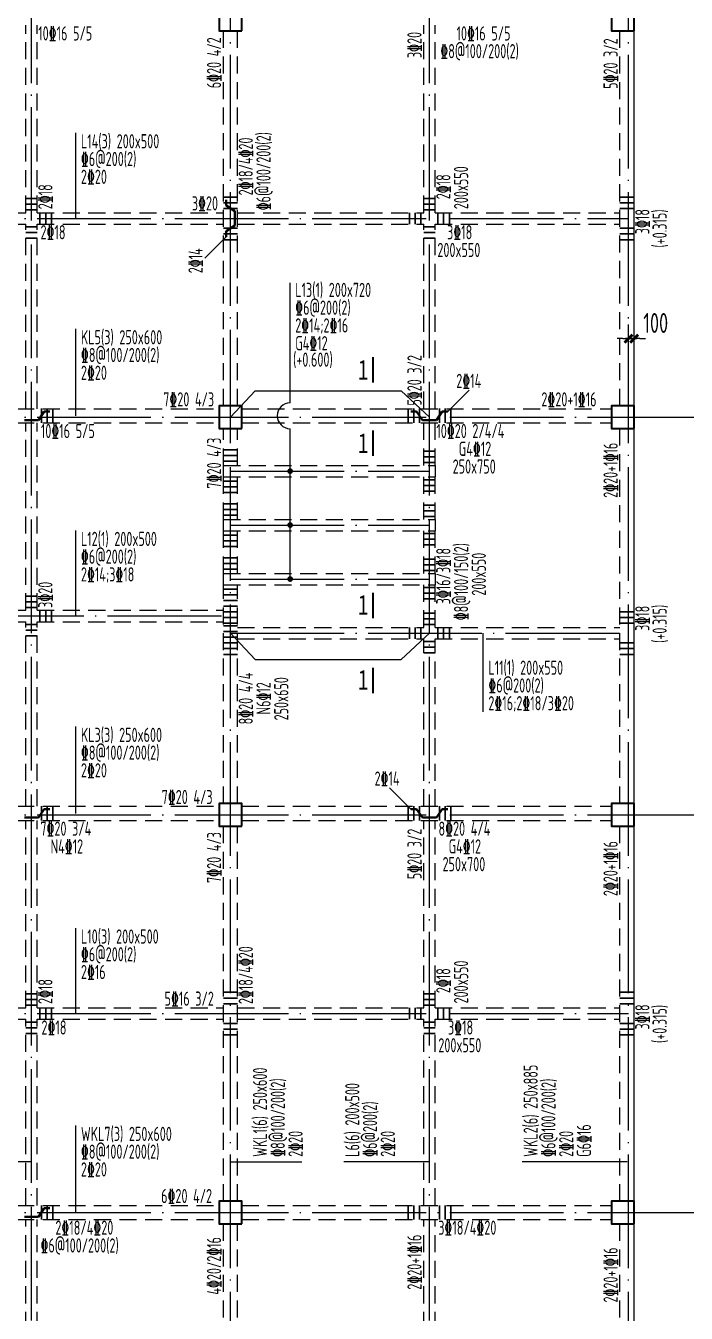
# Model space of a CAD drawing. Extents: x 8243024 to 8945023, y 669070 to 951310.
# Drawn here: x 8631940 to 8643556, y 692052 to 714718 of the extents above; entities that cross this region are included whole.
import ezdxf

# ---------------------------------------------------------------- set-up
doc = ezdxf.new("R2010")
doc.units = 0
doc.header["$LTSCALE"] = 1000
doc.linetypes.add('DASHED', pattern=[0.75, 0.5, -0.25])
doc.linetypes.add('DOTE', pattern=[2.42, 2, -0.2, 0.02, -0.2])
doc.layers.get('0').update_dxf_attribs({"linetype": 'CONTINUOUS'})
doc.layers.get('Defpoints').update_dxf_attribs({"linetype": 'CONTINUOUS'})
for name, color, linetype in [('BEAM', 4, 'DASHED'), ('BEAM_CON', 4, 'CONTINUOUS'), ('DIM', 3, 'CONTINUOUS'), ('DIM_SYMB', 3, 'CONTINUOUS'), ('DOTE', 1, 'DOTE'), ('PUB_TEXT', 7, 'CONTINUOUS'), ('REIN', 1, 'CONTINUOUS'), ('柱涂实', 54, 'CONTINUOUS')]:
    doc.layers.add(name, color=color, linetype=linetype)
for name, color, linetype, lineweight in [('柱', 2, 'CONTINUOUS', 35), ('梁原位标注', 7, 'CONTINUOUS', 25), ('梁原位标注竖向', 7, 'CONTINUOUS', 25), ('梁集中标注', 2, 'CONTINUOUS', 25), ('梁集中标注竖向', 2, 'CONTINUOUS', 25), ('次梁吊筋', 1, 'CONTINUOUS', 40), ('次梁吊筋标注', 7, 'CONTINUOUS', 18), ('次梁箍筋', 1, 'CONTINUOUS', 30)]:
    doc.layers.add(name, color=color, linetype=linetype, lineweight=lineweight)
doc.styles.add('-宋体', font='', dxfattribs={"width": 0.8})
doc.styles.add('TSSD_Dimension', font='Tssdeng.shx', dxfattribs={"width": 0.7, "bigfont": 'tssdchn.shx'})
doc.styles.add('TSSD_REIN', font='Tssdeng.shx', dxfattribs={"width": 0.7, "bigfont": 'hztxt.shx'})
doc.styles.get('-宋体').set_extended_font_data('SimSun')
doc.dimstyles.new('TSSD_100_100$0', dxfattribs={"dimtxt": 350, "dimasz": 100, "dimexe": 250, "dimexo": 150, "dimgap": 100, "dimtad": 1, "dimdec": 0, "dimzin": 0, "dimdsep": 46, "dimtxsty": 'TSSD_Dimension', "dimblk": '_TSDBK', "dimblk1": '_TSDBK', "dimblk2": '_TSDBK', "dimsah": 1, "dimcen": 0, "dimclrt": 7, "dimadec": 0, "dimazin": 0, "dimtfac": 1, "dimtdec": 0, "dimtix": 1, "dimtmove": 2, "dimatfit": 3, "dimldrblk": '_TSDBK', "dimfxl": 0, "dimtolj": 1, "dimtzin": 0, "dimarcsym": 0})

# ---------------------------------------------------------------- blocks, each defined once
blk = doc.blocks.new('4')
at = {"layer": 'BEAM', "ltscale": 0.6}
for p, q in [((7598175, 682169), (7598175, 685469)), ((7598375, 682169), (7598375, 685469)), ((7605175, 682169), (7605175, 685469)), ((7605375, 682169), (7605375, 685469)), ((7601650, 678769), (7601650, 685369)), ((7601900, 678769), (7601900, 685369)), ((7608625, 678769), (7608625, 685369)), ((7594875, 682169), (7598175, 682169)), ((7598375, 682169), (7601650, 682169)), ((7601900, 682169), (7605175, 682169)), ((7605375, 682169), (7608625, 682169)), ((7594875, 681969), (7598175, 681969)), ((7598175, 678719), (7598175, 681969)), ((7598375, 681969), (7601650, 681969)), ((7598375, 678719), (7598375, 681969)), ((7601900, 681969), (7605175, 681969)), ((7605175, 678719), (7605175, 681969)), ((7605375, 681969), (7608625, 681969)), ((7605375, 678719), (7605375, 681969)), ((7594875, 678719), (7601575, 678719)), ((7601975, 678719), (7608475, 678719)), ((7594875, 678469), (7601575, 678469)), ((7598175, 675169), (7598175, 678469)), ((7598375, 675169), (7598375, 678469)), ((7601975, 678469), (7608475, 678469)), ((7605175, 677719), (7605175, 678469)), ((7605375, 677719), (7605375, 678469)), ((7601650, 677719), (7601650, 678369)), ((7601900, 677719), (7601900, 678369)), ((7608625, 671769), (7608625, 678369)), ((7601650, 677719), (7605375, 677719)), ((7601650, 676769), (7601650, 677519)), ((7601650, 677519), (7605375, 677519)), ((7601900, 676769), (7601900, 677519)), ((7605175, 676769), (7605175, 677519)), ((7605375, 676769), (7605375, 677519)), ((7601650, 676769), (7605375, 676769)), ((7601650, 675819), (7601650, 676569)), ((7601650, 676569), (7605375, 676569)), ((7601900, 675819), (7601900, 676569)), ((7605175, 675819), (7605175, 676569)), ((7605375, 675819), (7605375, 676569)), ((7601650, 675819), (7605375, 675819)), ((7601650, 671769), (7601650, 675619)), ((7601650, 675619), (7605375, 675619)), ((7601900, 671769), (7601900, 675619)), ((7605175, 674869), (7605175, 675619)), ((7605375, 674869), (7605375, 675619)), ((7594875, 675169), (7598175, 675169)), ((7598375, 675169), (7601650, 675169)), ((7594875, 674969), (7598175, 674969)), ((7598175, 671719), (7598175, 674969)), ((7598375, 674969), (7601650, 674969)), ((7598375, 671719), (7598375, 674969)), ((7601900, 674869), (7605175, 674869)), ((7605375, 674869), (7608625, 674869)), ((7601900, 674669), (7605175, 674669)), ((7605175, 671719), (7605175, 674669)), ((7605375, 671719), (7605375, 674669)), ((7605375, 674669), (7608625, 674669)), ((7594875, 671719), (7601575, 671719)), ((7601975, 671719), (7608475, 671719)), ((7594875, 671469), (7601575, 671469)), ((7598175, 668169), (7598175, 671469)), ((7598375, 668169), (7598375, 671469)), ((7601650, 664769), (7601650, 671369)), ((7601900, 664769), (7601900, 671369)), ((7601975, 671469), (7608475, 671469)), ((7605175, 668169), (7605175, 671469)), ((7605375, 668169), (7605375, 671469)), ((7608625, 664769), (7608625, 671369)), ((7594875, 668169), (7598175, 668169)), ((7594875, 667969), (7598175, 667969)), ((7598175, 664694), (7598175, 667969)), ((7598375, 668169), (7601650, 668169)), ((7598375, 667969), (7601650, 667969)), ((7598375, 664694), (7598375, 667969)), ((7601900, 668169), (7605175, 668169)), ((7601900, 667969), (7605175, 667969)), ((7605175, 664694), (7605175, 667969)), ((7605375, 668169), (7608625, 668169)), ((7605375, 667969), (7608625, 667969)), ((7605375, 664694), (7605375, 667969)), ((7594875, 664694), (7601575, 664694)), ((7601975, 664694), (7608475, 664694)), ((7594875, 664444), (7601575, 664444)), ((7598175, 661169), (7598175, 664444)), ((7598375, 661169), (7598375, 664444)), ((7601650, 657769), (7601650, 664369)), ((7601900, 657769), (7601900, 664369)), ((7601975, 664444), (7608475, 664444)), ((7605175, 661169), (7605175, 664444)), ((7605375, 661169), (7605375, 664444)), ((7608625, 657769), (7608625, 664369))]:
    blk.add_line(p, q, dxfattribs=at)
at = {"layer": 'BEAM_CON'}
for p, q in [((7608875, 678769), (7608875, 685369)), ((7608875, 671769), (7608875, 678369)), ((7601650, 677519), (7601650, 677719)), ((7605375, 677719), (7605375, 677519)), ((7601650, 676569), (7601650, 676769)), ((7605375, 676769), (7605375, 676569)), ((7601650, 675619), (7601650, 675819)), ((7605375, 675819), (7605375, 675619)), ((7608875, 664769), (7608875, 671369)), ((7608875, 657769), (7608875, 664369))]:
    blk.add_line(p, q, dxfattribs=at)
at = {"layer": '柱'}
for points in [[(7601975, 685369), (7601975, 685769), (7601575, 685769), (7601575, 685369)], [(7608875, 685369), (7608875, 685769), (7608475, 685769), (7608475, 685369)], [(7601975, 678369), (7601975, 678769), (7601575, 678769), (7601575, 678369)], [(7608875, 678369), (7608875, 678769), (7608475, 678769), (7608475, 678369)], [(7601975, 671369), (7601975, 671769), (7601575, 671769), (7601575, 671369)], [(7608875, 671369), (7608875, 671769), (7608475, 671769), (7608475, 671369)], [(7601975, 664369), (7601975, 664769), (7601575, 664769), (7601575, 664369)], [(7608875, 664369), (7608875, 664769), (7608475, 664769), (7608475, 664369)]]:
    blk.add_lwpolyline(points, close=True, dxfattribs=at)
blk = doc.blocks.new('_TSDBK')
blk.add_line((-1, 0), (1.5, 0))
at = {"const_width": 0.5}
blk.add_lwpolyline([(-0.7, -0.7), (0.7, 0.7)], dxfattribs=at)
blk = doc.blocks.new('*D3742')
at = {"layer": 'Defpoints', "color": 0}
for p in [(8642640, 709210), (8642540, 708673), (8642640, 708673)]:
    blk.add_point(p, dxfattribs=at)
at = {"layer": 'DIM', "color": 0, "lineweight": -2}
for p, q in [((8642540, 708823), (8642540, 709460)), ((8642640, 708823), (8642640, 709460)), ((8642440, 709210), (8642340, 709210)), ((8642540, 709210), (8642640, 709210)), ((8642740, 709210), (8642840, 709210))]:
    blk.add_line(p, q, dxfattribs=at)
at = {"layer": 'DIM', "color": 0, "lineweight": -2, "xscale": 100, "yscale": 100, "zscale": 100}
blk.add_blockref('_TSDBK', (8642540, 709210), dxfattribs=at)
at = {"layer": 'DIM', "color": 0, "lineweight": -2, "xscale": 100, "yscale": 100, "zscale": 100, "rotation": 180}
blk.add_blockref('_TSDBK', (8642640, 709210), dxfattribs=at)
at = {"layer": 'DIM', "color": 7, "insert": (8643020, 709485), "char_height": 350, "attachment_point": 5, "style": 'TSSD_Dimension'}
blk.add_mtext('\\A1;100', dxfattribs=at)

msp = doc.modelspace()

# ---------------------------------------------------------------- linework, layer by layer
for p, q in [((8635539.9, 707826.7), (8635971.9, 708290.1)), ((8635971.9, 708290.1), (8638540.4, 708290.1)), ((8638540.4, 708290.1), (8639039.9, 707826.7)), ((8635539.9, 704026.7), (8635971.9, 703563.2)), ((8638540.4, 703563.2), (8639039.9, 704026.7)), ((8635971.9, 703563.2), (8638540.4, 703563.2))]:
    msp.add_line(p, q)
at = {"layer": 'DIM_SYMB', "const_width": 35}
for points in [[(8638044.4, 708433.4), (8638044.4, 708886.3)], [(8638044.4, 707140.5), (8638044.4, 707593.4)], [(8638044.4, 704739.4), (8638044.4, 704286.5)], [(8638044.4, 703419.9), (8638044.4, 702967)]]:
    msp.add_lwpolyline(points, dxfattribs=at)
at = {"layer": 'DOTE'}
for p, q in [((8632039.9, 679826.7), (8632039.9, 723326.7)), ((8635539.9, 678326.7), (8635539.9, 723326.7)), ((8639039.9, 679826.7), (8639039.9, 723326.7)), ((8642539.9, 678326.7), (8642539.9, 723326.7)), ((8620039.9, 711326.7), (8642539.9, 711326.7)), ((8620039.9, 707826.7), (8658039.9, 707826.7)), ((8635539.9, 706876.7), (8639039.9, 706876.7)), ((8635539.9, 705926.7), (8639039.9, 705926.7)), ((8635539.9, 704976.7), (8639039.9, 704976.7)), ((8628539.9, 704326.7), (8635539.9, 704326.7)), ((8635539.9, 704026.7), (8642539.9, 704026.7)), ((8620039.9, 700826.7), (8658039.9, 700826.7)), ((8620039.9, 697326.7), (8642539.9, 697326.7)), ((8620039.9, 693826.7), (8658039.9, 693826.7))]:
    msp.add_line(p, q, dxfattribs=at)
at = {"layer": 'REIN', "const_width": 50}
for points in [[(8636564.9, 706876.7, 1), (8636614.9, 706876.7, 1)], [(8636564.9, 705926.7, 1), (8636614.9, 705926.7, 1)], [(8636564.9, 704976.7, 1), (8636614.9, 704976.7, 1)]]:
    msp.add_lwpolyline(points, format="xyb", close=True, dxfattribs=at)
at = {"layer": '梁集中标注', "linetype": 'Continuous'}
for p, q in [((8632820.6, 711326.7), (8632820.6, 712832.9)), ((8636589.9, 708078.8), (8636589.9, 710194)), ((8632820.6, 707851.7), (8632820.6, 709382.9)), ((8636589.9, 704976.7), (8636589.9, 707624.5)), ((8632820.6, 704326.7), (8632820.6, 705832.9)), ((8639987.1, 702641.4), (8639987.1, 704026.7)), ((8632820.6, 700851.7), (8632820.6, 702382.9)), ((8632820.6, 697326.7), (8632820.6, 698832.9)), ((8632820.6, 693826.7), (8632820.6, 695357.9))]:
    msp.add_line(p, q, dxfattribs=at)
msp.add_arc((8636589.9, 707851.7), 227.2, 90, 270, dxfattribs=at)
at = {"layer": '梁集中标注竖向', "linetype": 'Continuous'}
for p, q in [((8632039.9, 694716), (8630533.6, 694716)), ((8635539.9, 694716), (8636795.6, 694716)), ((8639039.9, 694716), (8637533.6, 694716)), ((8642514.9, 694716), (8640671.1, 694716))]:
    msp.add_line(p, q, dxfattribs=at)
at = {"layer": '次梁吊筋', "linetype": 'Continuous'}
for p, q in [((8635464.9, 711551.7), (8635464.9, 711651.7)), ((8635614.9, 711451.7), (8635464.9, 711551.7)), ((8635614.9, 711201.7), (8635614.9, 711451.7)), ((8635464.9, 711101.7), (8635614.9, 711201.7)), ((8635464.9, 711001.7), (8635464.9, 711101.7)), ((8632164.9, 707776.7), (8632264.9, 707926.7)), ((8632264.9, 707926.7), (8632364.9, 707926.7)), ((8638714.9, 707926.7), (8638814.9, 707926.7)), ((8638814.9, 707926.7), (8638914.9, 707776.7)), ((8639164.9, 707776.7), (8639264.9, 707926.7)), ((8639264.9, 707926.7), (8639364.9, 707926.7)), ((8631914.9, 707776.7), (8632164.9, 707776.7)), ((8638914.9, 707776.7), (8639164.9, 707776.7)), ((8632164.9, 700776.7), (8632264.9, 700926.7)), ((8632264.9, 700926.7), (8632364.9, 700926.7)), ((8638714.9, 700926.7), (8638814.9, 700926.7)), ((8638814.9, 700926.7), (8638914.9, 700776.7)), ((8639164.9, 700776.7), (8639264.9, 700926.7)), ((8639264.9, 700926.7), (8639364.9, 700926.7)), ((8631914.9, 700776.7), (8632164.9, 700776.7)), ((8638914.9, 700776.7), (8639164.9, 700776.7)), ((8632164.9, 693751.7), (8632264.9, 693901.7)), ((8632264.9, 693901.7), (8632364.9, 693901.7)), ((8631914.9, 693751.7), (8632164.9, 693751.7))]:
    msp.add_line(p, q, dxfattribs=at)
at = {"layer": '次梁吊筋标注', "linetype": 'Continuous'}
for p, q in [((8635464.9, 711001.7), (8635089.9, 710626.7)), ((8639364.9, 707926.7), (8639739.9, 708301.7)), ((8638714.9, 700926.7), (8638339.9, 701301.7))]:
    msp.add_line(p, q, dxfattribs=at)
at = {"layer": '次梁箍筋', "linetype": 'Continuous'}
for p, q in [((8631939.9, 711676.7), (8632139.9, 711676.7)), ((8631939.9, 711576.7), (8632139.9, 711576.7)), ((8635414.9, 711701.7), (8635664.9, 711701.7)), ((8635414.9, 711601.7), (8635664.9, 711601.7)), ((8635414.9, 711501.7), (8635664.9, 711501.7)), ((8638939.9, 711676.7), (8639139.9, 711676.7)), ((8638939.9, 711576.7), (8639139.9, 711576.7)), ((8642389.9, 711701.7), (8642639.9, 711701.7)), ((8642389.9, 711601.7), (8642639.9, 711601.7)), ((8642389.9, 711501.7), (8642639.9, 711501.7)), ((8631939.9, 711476.7), (8632139.9, 711476.7)), ((8632189.9, 711426.7), (8632189.9, 711226.7)), ((8632289.9, 711426.7), (8632289.9, 711226.7)), ((8632389.9, 711426.7), (8632389.9, 711226.7)), ((8638689.9, 711426.7), (8638689.9, 711226.7)), ((8638789.9, 711426.7), (8638789.9, 711226.7)), ((8638889.9, 711426.7), (8638889.9, 711226.7)), ((8638939.9, 711476.7), (8639139.9, 711476.7)), ((8639189.9, 711426.7), (8639189.9, 711226.7)), ((8639289.9, 711426.7), (8639289.9, 711226.7)), ((8639389.9, 711426.7), (8639389.9, 711226.7)), ((8631939.9, 711176.7), (8632139.9, 711176.7)), ((8631939.9, 711076.7), (8632139.9, 711076.7)), ((8635414.9, 711151.7), (8635664.9, 711151.7)), ((8635414.9, 711051.7), (8635664.9, 711051.7)), ((8638939.9, 711176.7), (8639139.9, 711176.7)), ((8638939.9, 711076.7), (8639139.9, 711076.7)), ((8642389.9, 711151.7), (8642639.9, 711151.7)), ((8642389.9, 711051.7), (8642639.9, 711051.7)), ((8631939.9, 710976.7), (8632139.9, 710976.7)), ((8635414.9, 710951.7), (8635664.9, 710951.7)), ((8638939.9, 710976.7), (8639139.9, 710976.7)), ((8642389.9, 710951.7), (8642639.9, 710951.7)), ((8632214.9, 707976.7), (8632214.9, 707726.7)), ((8632314.9, 707976.7), (8632314.9, 707726.7)), ((8632414.9, 707976.7), (8632414.9, 707726.7)), ((8638664.9, 707976.7), (8638664.9, 707726.7)), ((8638764.9, 707976.7), (8638764.9, 707726.7)), ((8638864.9, 707976.7), (8638864.9, 707726.7)), ((8639214.9, 707976.7), (8639214.9, 707726.7)), ((8639314.9, 707976.7), (8639314.9, 707726.7)), ((8639414.9, 707976.7), (8639414.9, 707726.7)), ((8635414.9, 707251.7), (8635664.9, 707251.7)), ((8638939.9, 707226.7), (8639139.9, 707226.7)), ((8635414.9, 707151.7), (8635664.9, 707151.7)), ((8635414.9, 707051.7), (8635664.9, 707051.7)), ((8638939.9, 707126.7), (8639139.9, 707126.7)), ((8638939.9, 707026.7), (8639139.9, 707026.7)), ((8638939.9, 706726.7), (8639139.9, 706726.7)), ((8635414.9, 706701.7), (8635664.9, 706701.7)), ((8635414.9, 706601.7), (8635664.9, 706601.7)), ((8635414.9, 706501.7), (8635664.9, 706501.7)), ((8638939.9, 706626.7), (8639139.9, 706626.7)), ((8638939.9, 706526.7), (8639139.9, 706526.7)), ((8635414.9, 706301.7), (8635664.9, 706301.7)), ((8638939.9, 706276.7), (8639139.9, 706276.7)), ((8635414.9, 706201.7), (8635664.9, 706201.7)), ((8635414.9, 706101.7), (8635664.9, 706101.7)), ((8638939.9, 706176.7), (8639139.9, 706176.7)), ((8638939.9, 706076.7), (8639139.9, 706076.7)), ((8635414.9, 705751.7), (8635664.9, 705751.7)), ((8635414.9, 705651.7), (8635664.9, 705651.7)), ((8638939.9, 705776.7), (8639139.9, 705776.7)), ((8638939.9, 705676.7), (8639139.9, 705676.7)), ((8635414.9, 705551.7), (8635664.9, 705551.7)), ((8638939.9, 705576.7), (8639139.9, 705576.7)), ((8635414.9, 705351.7), (8635664.9, 705351.7)), ((8635414.9, 705251.7), (8635664.9, 705251.7)), ((8635414.9, 705151.7), (8635664.9, 705151.7)), ((8638939.9, 705326.7), (8639139.9, 705326.7)), ((8638939.9, 705226.7), (8639139.9, 705226.7)), ((8638939.9, 705126.7), (8639139.9, 705126.7)), ((8635414.9, 704801.7), (8635664.9, 704801.7)), ((8635414.9, 704701.7), (8635664.9, 704701.7)), ((8635414.9, 704701.7), (8635664.9, 704701.7)), ((8638939.9, 704826.7), (8639139.9, 704826.7)), ((8638939.9, 704726.7), (8639139.9, 704726.7)), ((8631939.9, 704676.7), (8632139.9, 704676.7)), ((8631939.9, 704576.7), (8632139.9, 704576.7)), ((8631939.9, 704476.7), (8632139.9, 704476.7)), ((8635414.9, 704601.7), (8635664.9, 704601.7)), ((8635414.9, 704601.7), (8635664.9, 704601.7)), ((8635414.9, 704501.7), (8635664.9, 704501.7)), ((8638939.9, 704626.7), (8639139.9, 704626.7)), ((8632189.9, 704426.7), (8632189.9, 704226.7)), ((8632289.9, 704426.7), (8632289.9, 704226.7)), ((8632389.9, 704426.7), (8632389.9, 704226.7)), ((8635414.9, 704401.7), (8635664.9, 704401.7)), ((8635414.9, 704301.7), (8635664.9, 704301.7)), ((8638939.9, 704376.7), (8639139.9, 704376.7)), ((8638939.9, 704276.7), (8639139.9, 704276.7)), ((8642389.9, 704401.7), (8642639.9, 704401.7)), ((8642389.9, 704301.7), (8642639.9, 704301.7)), ((8631939.9, 704176.7), (8632139.9, 704176.7)), ((8631939.9, 704076.7), (8632139.9, 704076.7)), ((8635414.9, 704201.7), (8635664.9, 704201.7)), ((8635414.9, 704151.7), (8635664.9, 704151.7)), ((8635414.9, 704051.7), (8635664.9, 704051.7)), ((8638689.9, 704126.7), (8638689.9, 703926.7)), ((8638789.9, 704126.7), (8638789.9, 703926.7)), ((8638889.9, 704126.7), (8638889.9, 703926.7)), ((8638939.9, 704176.7), (8639139.9, 704176.7)), ((8639189.9, 704126.7), (8639189.9, 703926.7)), ((8639289.9, 704126.7), (8639289.9, 703926.7)), ((8639389.9, 704126.7), (8639389.9, 703926.7)), ((8642389.9, 704201.7), (8642639.9, 704201.7)), ((8631939.9, 703976.7), (8632139.9, 703976.7)), ((8635414.9, 703951.7), (8635664.9, 703951.7)), ((8635414.9, 703851.7), (8635664.9, 703851.7)), ((8638939.9, 703876.7), (8639139.9, 703876.7)), ((8638939.9, 703776.7), (8639139.9, 703776.7)), ((8642389.9, 703851.7), (8642639.9, 703851.7)), ((8635414.9, 703751.7), (8635664.9, 703751.7)), ((8635414.9, 703651.7), (8635664.9, 703651.7)), ((8638939.9, 703676.7), (8639139.9, 703676.7)), ((8642389.9, 703751.7), (8642639.9, 703751.7)), ((8642389.9, 703651.7), (8642639.9, 703651.7)), ((8632214.9, 700976.7), (8632214.9, 700726.7)), ((8632314.9, 700976.7), (8632314.9, 700726.7)), ((8632414.9, 700976.7), (8632414.9, 700726.7)), ((8638664.9, 700976.7), (8638664.9, 700726.7)), ((8638764.9, 700976.7), (8638764.9, 700726.7)), ((8638864.9, 700976.7), (8638864.9, 700726.7)), ((8639214.9, 700976.7), (8639214.9, 700726.7)), ((8639314.9, 700976.7), (8639314.9, 700726.7)), ((8639414.9, 700976.7), (8639414.9, 700726.7)), ((8631939.9, 697676.7), (8632139.9, 697676.7)), ((8635414.9, 697701.7), (8635664.9, 697701.7)), ((8638939.9, 697676.7), (8639139.9, 697676.7)), ((8642389.9, 697701.7), (8642639.9, 697701.7)), ((8631939.9, 697576.7), (8632139.9, 697576.7)), ((8631939.9, 697476.7), (8632139.9, 697476.7)), ((8632189.9, 697426.7), (8632189.9, 697226.7)), ((8632289.9, 697426.7), (8632289.9, 697226.7)), ((8632389.9, 697426.7), (8632389.9, 697226.7)), ((8635414.9, 697601.7), (8635664.9, 697601.7)), ((8635414.9, 697501.7), (8635664.9, 697501.7)), ((8638689.9, 697426.7), (8638689.9, 697226.7)), ((8638789.9, 697426.7), (8638789.9, 697226.7)), ((8638889.9, 697426.7), (8638889.9, 697226.7)), ((8638939.9, 697576.7), (8639139.9, 697576.7)), ((8638939.9, 697476.7), (8639139.9, 697476.7)), ((8639189.9, 697426.7), (8639189.9, 697226.7)), ((8639289.9, 697426.7), (8639289.9, 697226.7)), ((8639389.9, 697426.7), (8639389.9, 697226.7)), ((8642389.9, 697601.7), (8642639.9, 697601.7)), ((8642389.9, 697501.7), (8642639.9, 697501.7)), ((8631939.9, 697176.7), (8632139.9, 697176.7)), ((8631939.9, 697076.7), (8632139.9, 697076.7)), ((8631939.9, 696976.7), (8632139.9, 696976.7)), ((8635414.9, 697151.7), (8635664.9, 697151.7)), ((8635414.9, 697051.7), (8635664.9, 697051.7)), ((8638939.9, 697176.7), (8639139.9, 697176.7)), ((8638939.9, 697076.7), (8639139.9, 697076.7)), ((8638939.9, 696976.7), (8639139.9, 696976.7)), ((8642389.9, 697151.7), (8642639.9, 697151.7)), ((8642389.9, 697051.7), (8642639.9, 697051.7)), ((8635414.9, 696951.7), (8635664.9, 696951.7)), ((8642389.9, 696951.7), (8642639.9, 696951.7)), ((8632214.9, 693951.7), (8632214.9, 693701.7)), ((8632314.9, 693951.7), (8632314.9, 693701.7)), ((8632414.9, 693951.7), (8632414.9, 693701.7)), ((8638664.9, 693951.7), (8638664.9, 693701.7)), ((8638764.9, 693951.7), (8638764.9, 693701.7)), ((8638864.9, 693951.7), (8638864.9, 693701.7)), ((8639214.9, 693951.7), (8639214.9, 693701.7)), ((8639314.9, 693951.7), (8639314.9, 693701.7)), ((8639414.9, 693951.7), (8639414.9, 693701.7))]:
    msp.add_line(p, q, dxfattribs=at)

# ---------------------------------------------------------------- block references
at = {"layer": '柱涂实'}
msp.add_blockref('4', (1033764.9, 29257.5), dxfattribs=at)

# ---------------------------------------------------------------- texts
at = {"layer": 'PUB_TEXT', "style": '-宋体', "width": 0.75}
for rotation, p in [(0, (8637784.3, 708487.1, 0)), (0, (8637784.3, 707194.2, 0)), (360, (8637784.3, 704349.3, 0)), (360, (8637784.3, 703029.9, 0))]:
    msp.add_text('1', height=350, rotation=rotation, dxfattribs=at).set_placement(p)
at = {"layer": '梁原位标注', "style": 'TSSD_REIN', "width": 0.65}
for s, p in [('10%%13216 5/5', (8632159.3, 714457.9)), ('10%%13216 5/5', (8639516.3, 714457.9)), ('%%1328@100/200(2)', (8639230.9, 714145.4)), ('3%%13220', (8634861.3, 711465.4)), ('2%%13218', (8632199.1, 710957.9)), ('3%%13218', (8639350.4, 710957.9)), ('200x550', (8639179.6, 710645.4)), ('7%%13220 4/3', (8634357.2, 708015.4)), ('2%%13220+1%%13216', (8641008.9, 708015.4)), ('10%%13216 5/5', (8632205.7, 707457.9)), ('10%%13220 2/4/4', (8639161.8, 707457.9)), ('G4%%13212', (8639555.5, 707145.4)), ('250x750', (8639447.9, 706832.9)), ('7%%13220 4/3', (8634330, 701015.4)), ('7%%13220 3/4', (8632196.2, 700457.9)), ('8%%13220 4/4', (8639199.2, 700457.9)), ('N4%%13212', (8632376.1, 700145.4)), ('G4%%13212', (8639377.8, 700145.4)), ('250x700', (8639270.2, 699832.9)), ('5%%13216 3/2', (8634381.1, 697465.4)), ('2%%13218', (8632215.9, 696957.9)), ('3%%13218', (8639366.1, 696957.9)), ('200x550', (8639196.5, 696645.4)), ('6%%13220 4/2', (8634320.7, 693990.4)), ('2%%13218/4%%13220', (8632460.9, 693432.9)), ('3%%13218/4%%13220', (8639195.1, 693432.9)), ('%%1326@100/200(2)', (8632198.7, 693120.4))]:
    msp.add_text(s, height=250, dxfattribs=at).set_placement(p)
at = {"layer": '梁原位标注竖向', "style": 'TSSD_REIN', "width": 0.65}
for s, p in [('6%%13220 4/2', (8635376.1, 713617.5)), ('3%%13220', (8638901.1, 714149)), ('5%%13220 3/2', (8642351.1, 713605.8)), ('2%%13218/4%%13220', (8635933.7, 711730.8)), ('%%1326@100/200(2)', (8636246.2, 711468.6)), ('200x550', (8639721.2, 711488.6)), ('2%%13218', (8639408.7, 711663.4)), ('2%%13218', (8632408.7, 711487.3)), ('3%%13218', (8642908.7, 711047.9)), ('(+0.315)', (8643213.7, 710811.9)), ('5%%13220 3/2', (8638901.1, 708030.6)), ('7%%13220 4/3', (8635376.1, 706570.2)), ('2%%13220+1%%13216', (8642351.1, 706407)), ('%%1328@100/150(2)', (8639721.2, 704250.7)), ('3%%13216/3%%13218', (8639408.7, 704532)), ('200x550', (8640033.7, 704684.3)), ('3%%13220', (8632408.7, 704469.2)), ('3%%13218', (8642908.7, 704064.5)), ('(+0.315)', (8643213.7, 703852.5)), ('8%%13220 4/4', (8635933.7, 702417.7)), ('N6%%13212', (8636246.2, 702592.8)), ('250x650', (8636558.7, 702488.6)), ('7%%13220 4/3', (8635376.1, 699627.8)), ('5%%13220 3/2', (8638901.1, 699692.8)), ('2%%13220+1%%13216', (8642351.1, 699394.8)), ('2%%13218/4%%13220', (8635933.7, 697494.3)), ('2%%13218', (8639408.7, 697687)), ('200x550', (8639721.2, 697505.4)), ('2%%13218', (8632408.7, 697496.1)), ('3%%13218', (8642908.7, 697046.4)), ('(+0.315)', (8643213.7, 696808.2)), ('4%%13220/2%%13216', (8635376.1, 692379.6)), ('2%%13220+1%%13216', (8638901.1, 692466.2)), ('2%%13220+1%%13216', (8642351.1, 692240.7))]:
    msp.add_text(s, height=250, rotation=90, dxfattribs=at).set_placement(p)
at = {"layer": '梁集中标注', "color": 6, "style": 'TSSD_REIN', "width": 0.65}
for s, p in [('L14(3) 200x500', (8632909.9, 712559.2)), ('%%1326@200(2)', (8632909.9, 712246.7)), ('2%%13220', (8632909.9, 711934.2)), ('L13(1) 200x720', (8636679.3, 709942.4)), ('%%1326@200(2)', (8636679.3, 709629.9)), ('2%%13214;2%%13216', (8636679.3, 709317.4)), ('KL5(3) 250x600', (8632909.9, 709109.2)), ('G4%%13212', (8636679.3, 709004.9)), ('%%1328@100/200(2)', (8632909.9, 708796.7)), ('(+0.600)', (8636641.3, 708715.1)), ('2%%13220', (8632909.9, 708484.2)), ('L12(1) 200x500', (8632909.9, 705559.2)), ('%%1326@200(2)', (8632909.9, 705246.7)), ('2%%13214;3%%13218', (8632909.9, 704934.2)), ('L11(1) 200x550', (8640076.5, 703291.4)), ('%%1326@200(2)', (8640076.5, 702978.9)), ('2%%13216;2%%13218/3%%13220', (8640076.5, 702666.4)), ('KL3(3) 250x600', (8632909.9, 702109.2)), ('%%1328@100/200(2)', (8632909.9, 701796.7)), ('2%%13220', (8632909.9, 701484.2)), ('L10(3) 200x500', (8632909.9, 698559.2)), ('%%1326@200(2)', (8632909.9, 698246.7)), ('2%%13216', (8632909.9, 697934.2)), ('WKL7(3) 250x600', (8632909.9, 695084.2)), ('%%1328@100/200(2)', (8632909.9, 694771.7)), ('2%%13220', (8632909.9, 694459.2))]:
    msp.add_text(s, height=250, dxfattribs=at).set_placement(p)
at = {"layer": '梁集中标注竖向', "color": 6, "style": 'TSSD_REIN', "width": 0.65}
for s, p in [('WKL1(6) 250x600', (8636185, 694805.4)), ('WKL2(6) 250x885', (8640944.9, 694805.4)), ('%%1328@100/200(2)', (8636497.5, 694805.4)), ('L6(6) 200x500', (8637807.4, 694805.4)), ('%%1326@100/200(2)', (8641257.4, 694805.4)), ('%%1326@200(2)', (8638119.9, 694805.4)), ('2%%13220', (8636810, 694805.4)), ('2%%13220', (8638432.4, 694805.4)), ('2%%13220', (8641569.9, 694805.4)), ('G6%%13216', (8641882.4, 694805.4))]:
    msp.add_text(s, height=250, rotation=90, dxfattribs=at).set_placement(p)
at = {"layer": '次梁吊筋标注', "style": 'TSSD_REIN', "width": 0.65}
for rotation, p in [(90, (8635051.1, 710361.1)), (360, (8639511.7, 708340.4))]:
    msp.add_text('2%%13214', height=250, rotation=rotation, dxfattribs=at).set_placement(p)
msp.add_text('2%%13214', height=250, dxfattribs=at).set_placement((8638074.3, 701340.4))

# ---------------------------------------------------------------- dimensions: what is measured, and where the dimension line sits
at = {"layer": 'DIM'}
dim = msp.add_linear_dim(base=(8642639.9, 709210.2), p1=(8642539.9, 708672.6), p2=(8642639.9, 708672.6), dimstyle='TSSD_100_100$0', dxfattribs=at)
dim.commit()
dim.dimension.update_dxf_attribs({"geometry": '*D3742', "text_midpoint": (8643020.1, 709485.2), "dimtype": 160})

doc.saveas('drawing.dxf')
